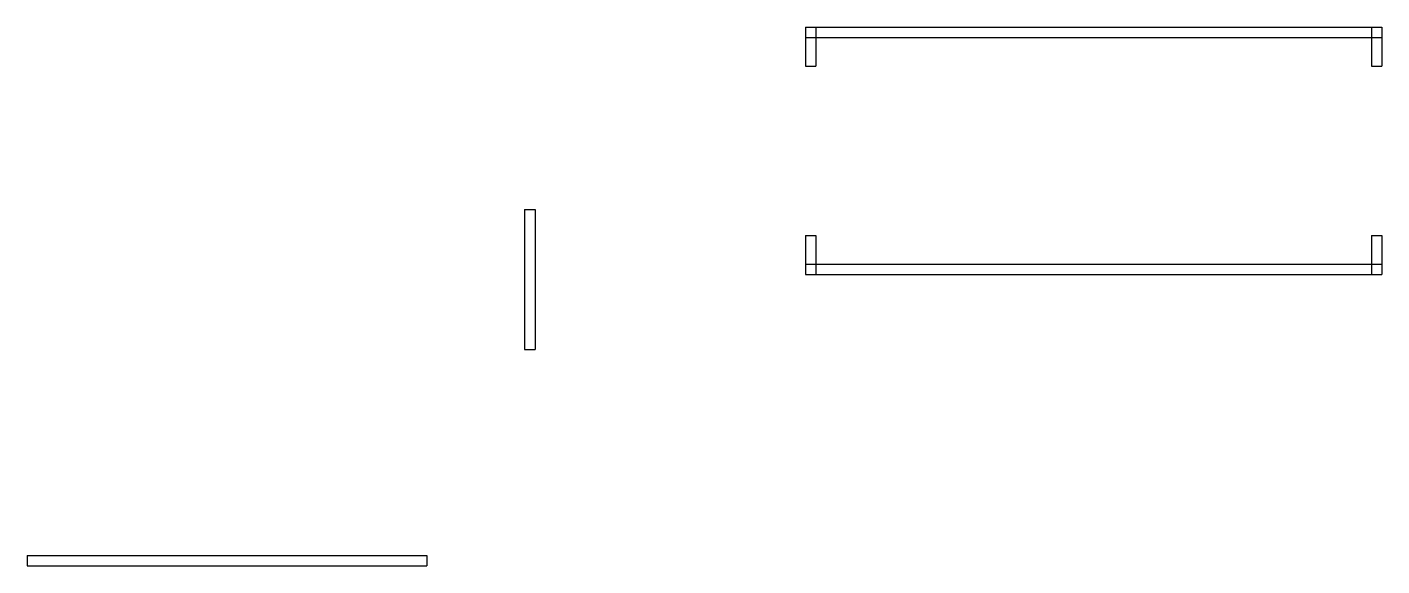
# Model space of a CAD drawing. Header units: metres. Extents: x 0 to 6012, y -4605 to 0.
# Drawn here: x 4274 to 4891, y -1751 to -1506 of the extents above; entities that cross this region are included whole.
import ezdxf

# ---------------------------------------------------------------- set-up
doc = ezdxf.new("R2010")
doc.units = ezdxf.units.M

msp = doc.modelspace()

# ---------------------------------------------------------------- linework, layer by layer
at = {"layer": '1'}
for p, q in [((4628.414961, -1506.129921), (4633.13937, -1506.129921)), ((4628.414961, -1506.129921), (4628.414961, -1523.846457)), ((4628.414961, -1506.129921), (4890.619685, -1506.129921)), ((4628.414961, -1506.129921), (4628.414961, -1510.854331)), ((4633.13937, -1506.129921), (4633.13937, -1523.846457)), ((4885.895276, -1506.129921), (4890.619685, -1506.129921)), ((4885.895276, -1506.129921), (4885.895276, -1523.846457)), ((4890.619685, -1506.129921), (4890.619685, -1523.846457)), ((4890.619685, -1506.129921), (4890.619685, -1510.854331)), ((4628.414961, -1510.854331), (4890.619685, -1510.854331)), ((4628.414961, -1523.846457), (4633.13937, -1523.846457)), ((4885.895276, -1523.846457), (4890.619685, -1523.846457)), ((4500.590551, -1589.173228), (4505.314961, -1589.173228)), ((4500.590551, -1589.173228), (4500.590551, -1652.952756)), ((4505.314961, -1589.173228), (4505.314961, -1652.952756)), ((4628.414961, -1601.011811), (4633.13937, -1601.011811)), ((4628.414961, -1601.011811), (4628.414961, -1618.728346)), ((4633.13937, -1601.011811), (4633.13937, -1618.728346)), ((4885.895276, -1601.011811), (4890.619685, -1601.011811)), ((4885.895276, -1601.011811), (4885.895276, -1618.728346)), ((4890.619685, -1601.011811), (4890.619685, -1618.728346)), ((4628.414961, -1614.003937), (4890.619685, -1614.003937)), ((4628.414961, -1614.003937), (4628.414961, -1618.728346)), ((4890.619685, -1614.003937), (4890.619685, -1618.728346)), ((4628.414961, -1618.728346), (4890.619685, -1618.728346)), ((4628.414961, -1618.728346), (4633.13937, -1618.728346)), ((4885.895276, -1618.728346), (4890.619685, -1618.728346)), ((4500.590551, -1652.952756), (4505.314961, -1652.952756)), ((4274.212598, -1746.653543), (4456.102362, -1746.653543)), ((4274.212598, -1746.653543), (4274.212598, -1751.377953)), ((4456.102362, -1746.653543), (4456.102362, -1751.377953)), ((4274.212598, -1751.377953), (4456.102362, -1751.377953))]:
    msp.add_line(p, q, dxfattribs=at)

doc.saveas('drawing.dxf')
